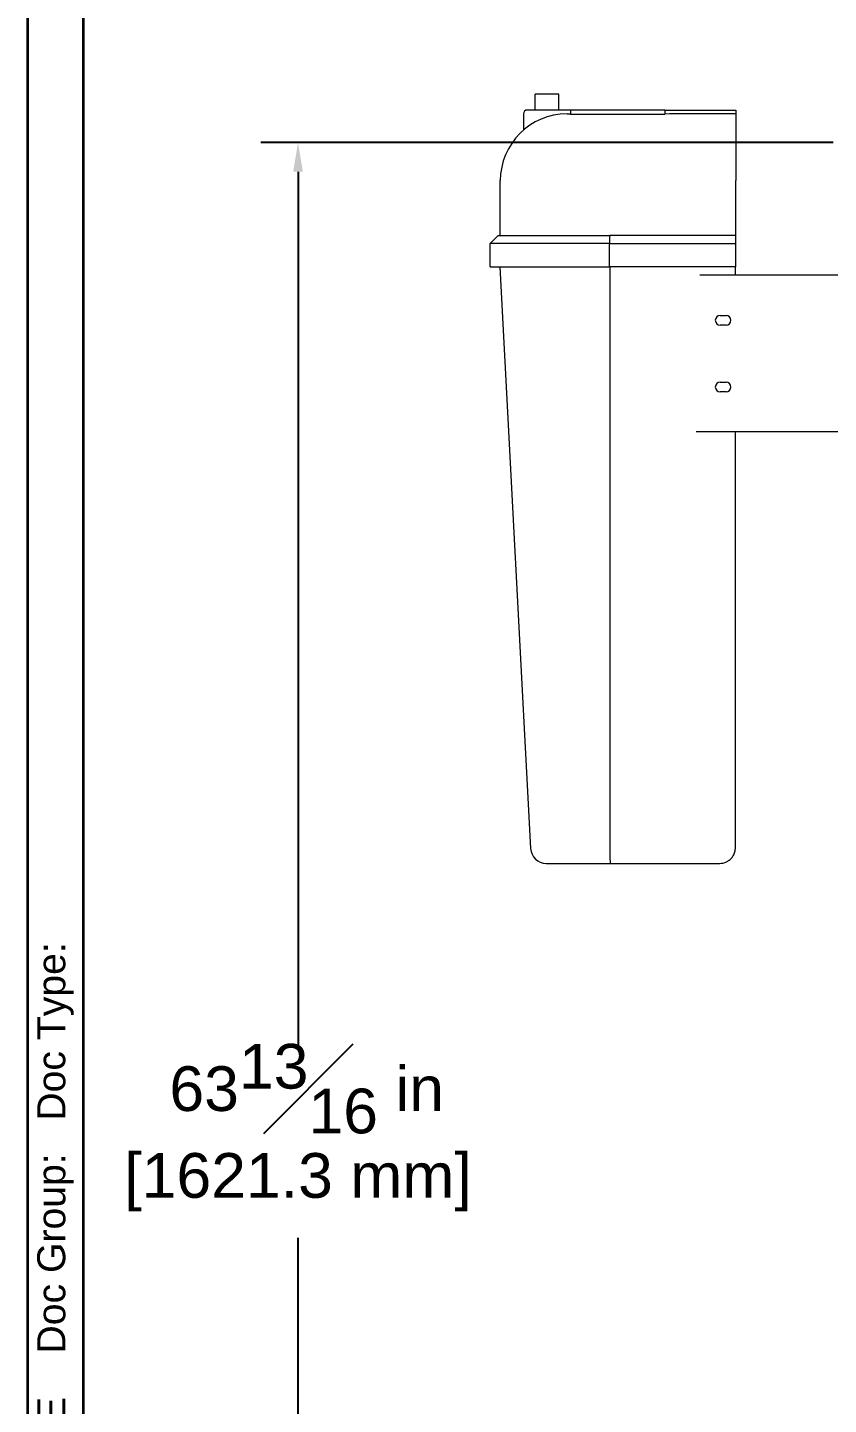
# Model space of a CAD drawing. Header units: inches. Extents: x 12 to 318, y 5 to 204.
# Drawn here: x 11.87 to 37.38, y 51.68 to 95.55 of the extents above; entities that cross this region are included whole.
import ezdxf

# ---------------------------------------------------------------- set-up
doc = ezdxf.new("R2010")
doc.units = ezdxf.units.IN
doc.header["$LTSCALE"] = 9.5
doc.header["$MEASUREMENT"] = 0
doc.layers.get('0').update_dxf_attribs({"lineweight": 25})
for name, color, linetype, lineweight in [('Border', 7, 'Continuous', 35), ('Dimension', 7, 'Continuous', 25), ('Visible', 7, 'Continuous', 18)]:
    doc.layers.add(name, color=color, linetype=linetype, lineweight=lineweight)
doc.styles.add('Standard A-B-C', font='arial.ttf')
doc.styles.add('Standard D-E', font='arial.ttf')
doc.dimstyles.new('in [mm] D-E NeptuneBenson', dxfattribs={"dimscale": 9.5, "dimtxt": 0.15, "dimasz": 0.098425, "dimexe": 0.125, "dimexo": 0.063, "dimgap": 0.031496, "dimtad": 0, "dimtih": 1, "dimtoh": 1, "dimdec": 4, "dimrnd": 1e-08, "dimzin": 3, "dimdsep": 46, "dimlunit": 5, "dimtxsty": 'Standard D-E', "dimcen": 0.09, "dimdle": 0.393701, "dimclrd": 256, "dimclre": 256, "dimclrt": 256, "dimadec": 1, "dimazin": 1, "dimtfac": 1, "dimtofl": 0, "dimtmove": 0, "dimatfit": 3, "dimfxl": 1, "dimfrac": 1, "dimtolj": 1, "dimtzin": 4, "dimlwd": -1, "dimlwe": -1, "dimarcsym": 0})

# ---------------------------------------------------------------- blocks, each defined once
blk = doc.blocks.new('Borders 22x34_D')
at = {"layer": 'Border'}
for p, q in [((1.25, 21.5), (1.25, 0.5)), ((1.4375, 0.5), (1.4375, 21.3125))]:
    blk.add_line(p, q, dxfattribs=at)
at = {"layer": 'Border', "insert": (1.3437, 3.875), "char_height": 0.094, "attachment_point": 4, "rotation": 90, "style": 'Standard A-B-C'}
blk.add_mtext('\\fArial|b0|i0;\\H0.0940;BAR = 1" AT PLOT SCALE    Doc Group:   Doc Type: ', dxfattribs=at)
blk = doc.blocks.new('*D25')
at = {"layer": 'Defpoints', "color": 0, "transparency": 16777216}
for p in [(20.489, 91.889), (38.125, 91.889), (38.531, 28.059)]:
    blk.add_point(p, dxfattribs=at)
at = {"layer": 'Dimension', "transparency": 16777216}
for p, q in [((37.526, 91.889), (19.301, 91.889)), ((20.489, 90.954), (20.489, 62.954)), ((20.489, 28.994), (20.489, 56.994)), ((37.932, 28.059), (19.301, 28.059))]:
    blk.add_line(p, q, dxfattribs=at)
for points in [[(20.333, 90.954), (20.644, 90.954), (20.489, 91.889)], [(20.333, 28.994), (20.644, 28.994), (20.489, 28.059)]]:
    blk.add_solid(points, dxfattribs=at)
at = {"layer": 'Dimension', "transparency": 16777216, "char_height": 1.425, "attachment_point": 5, "style": 'Standard D-E'}
for s, insert in [('\\A1; 63{\\H1x;\\S13#16;} in', (20.489, 61.742)), ('\\A1;[1621.3 mm]', (20.489, 58.762))]:
    blk.add_mtext(s, dxfattribs=dict(at, insert=insert))

msp = doc.modelspace()

# ---------------------------------------------------------------- linework, layer by layer
at = {"layer": 'Visible'}
for p, q in [((28.793455, 93.419365), (28.043455, 93.419365)), ((28.043455, 92.919365), (28.043455, 93.419365)), ((28.793455, 92.919365), (28.793455, 93.419365)), ((27.668455, 92.794365), (27.668455, 92.27897)), ((29.168455, 92.919365), (27.793455, 92.919365)), ((29.055825, 92.794365), (29.168455, 92.794365)), ((32.173648, 92.919365), (29.168455, 92.919365)), ((29.168455, 92.919365), (29.168455, 92.790492)), ((32.173648, 92.919365), (34.43209, 92.919365)), ((32.173648, 92.919365), (32.173648, 92.791684)), ((34.43209, 92.794365), (33.316778, 92.794365)), ((34.43209, 92.919365), (34.43209, 92.794365)), ((34.43209, 92.794365), (34.43209, 90.669365)), ((26.930825, 88.919365), (26.930825, 90.669365)), ((34.43209, 88.919365), (34.43209, 90.669365)), ((26.859424, 88.919365), (26.609424, 88.669365)), ((30.403696, 88.669365), (26.609424, 88.669365)), ((26.609424, 87.919365), (26.609424, 88.669365)), ((26.859424, 88.919365), (30.415683, 88.919365)), ((30.403696, 88.669365), (34.43209, 88.669365)), ((30.403696, 87.919365), (30.403696, 88.669365)), ((34.43209, 88.919365), (30.415683, 88.919365)), ((34.43209, 88.669365), (34.43209, 88.919365)), ((34.43209, 87.919365), (34.43209, 88.669365)), ((26.609424, 87.919365), (30.403696, 87.919365)), ((26.918455, 87.919365), (27.893522, 69.393085)), ((34.43209, 87.919365), (30.403696, 87.919365)), ((30.418455, 87.919365), (30.418455, 69.399683)), ((34.418455, 87.669365), (34.418455, 87.919365)), ((33.281697, 87.669365), (33.543455, 87.669365)), ((33.543455, 87.669365), (40.151898, 87.669365)), ((33.933148, 86.375615), (34.120648, 86.375615)), ((34.120648, 86.063115), (33.933148, 86.063115)), ((33.933148, 84.250615), (34.120648, 84.250615)), ((34.120648, 83.938115), (33.933148, 83.938115)), ((33.543455, 82.669365), (33.1704, 82.669365)), ((40.151898, 82.669365), (33.543455, 82.669365)), ((34.418455, 69.419365), (34.418455, 82.669365)), ((30.418455, 69.399683), (30.418455, 69.399643)), ((28.392831, 68.919365), (30.433381, 68.919365)), ((30.433381, 68.919365), (33.918455, 68.919365))]:
    msp.add_line(p, q, dxfattribs=at)
for centre, radius, start, end in [((29.055825, 90.669365), 2.125, 90, 180), ((27.793455, 92.794365), 0.125, 90, 180), ((33.933148, 86.219365), 0.15625, 90, 270), ((34.120648, 86.219365), 0.15625, 270, 90), ((33.933148, 84.094365), 0.15625, 90, 270), ((34.120648, 84.094365), 0.15625, 270, 90), ((28.392831, 69.419365), 0.5, 183.0127875, 270)]:
    msp.add_arc(centre, radius, start, end, dxfattribs=at)
msp.add_ellipse((33.316778, 90.669365), major_axis=(-22.766058, 0), ratio=0.093340709, start_param=4.71238898, end_param=4.762622148, dxfattribs=at)
for points, knots in [([(29.168455, 92.790492), (29.168455, 92.789908), (29.1703, 92.789337), (29.182633, 92.787627), (29.200757, 92.786852), (29.26345, 92.785927), (29.318254, 92.786401), (29.495789, 92.788381), (29.646442, 92.790186), (29.953936, 92.791962), (30.17249, 92.792156), (30.388842, 92.789553)], [-71.641860366, -71.641860366, -71.641860366, -71.641860366, -71.404314925, -71.404314925, -70.85251163, -70.85251163, -69.950717986, -69.950717986, -68.021546725, -68.021546725, -64.744764236, -64.744764236, -64.744764236, -64.744764236]), ([(30.68823, 92.786973), (30.809203, 92.786501), (30.928268, 92.786214), (31.042618, 92.786214), (31.168856, 92.786214), (31.297249, 92.78653), (31.426897, 92.78703)], [28.615660727, 28.615660727, 28.615660727, 28.615660727, 29.490830428, 29.490830428, 29.490830428, 30.456978839, 30.456978839, 30.456978839, 30.456978839]), ([(31.426897, 92.78703), (31.591317, 92.787736), (31.757754, 92.788758), (32.007494, 92.790504), (32.090663, 92.791122), (32.173648, 92.791684)], [0.966148411, 0.966148411, 0.966148411, 0.966148411, 2.191429059, 2.191429059, 2.802720713, 2.802720713, 2.802720713, 2.802720713]), ([(30.418455, 69.399643), (30.418536, 69.334616), (30.419019, 69.270715), (30.420714, 69.152329), (30.42191, 69.098983), (30.424815, 69.009969), (30.426496, 68.975163), (30.429945, 68.930522), (30.43167, 68.919458), (30.433366, 68.919365), (30.433374, 68.919365), (30.433381, 68.919365)], [0, 0, 0, 0, 0.495890797, 0.495890797, 0.991923609, 0.991923609, 1.488224852, 1.488224852, 1.949323594, 1.949323594, 1.951269636, 1.951269636, 1.951269636, 1.951269636]), ([(33.918455, 68.919365), (33.982454, 68.919365), (34.046677, 68.931489), (34.139787, 68.969744), (34.170487, 68.986069), (34.231837, 69.027847), (34.262784, 69.054372), (34.317614, 69.115604), (34.341844, 69.149753), (34.38253, 69.228098), (34.398573, 69.271707), (34.413446, 69.344183), (34.416737, 69.370364), (34.417933, 69.396518)], [-0.002011235, -0.002011235, -0.002011235, -0.002011235, 0.532394174, 0.532394174, 0.803230689, 0.803230689, 1.097579475, 1.097579475, 1.376367374, 1.376367374, 1.655155274, 1.655155274, 1.804956091, 1.804956091, 1.804956091, 1.804956091]), ([(34.417933, 69.396518), (34.418107, 69.400322), (34.418237, 69.404129), (34.418412, 69.411746), (34.418455, 69.415556), (34.418455, 69.419365)], [0, 0, 0, 0, 0.02179182287, 0.02179182287, 0.04358364573, 0.04358364573, 0.04358364573, 0.04358364573])]:
    msp.add_open_spline(points, degree=3, knots=knots, dxfattribs=at)
for points in [[(30.388842, 92.789553), (30.484493, 92.788547), (30.584441, 92.787537), (30.68823, 92.786973)], [(30.415683, 88.919365), (30.411754, 88.836063), (30.407753, 88.752669), (30.403696, 88.669365)]]:
    msp.add_open_spline(points, degree=3, dxfattribs=at)

# ---------------------------------------------------------------- block references
at = {"xscale": 9.5, "yscale": 9.5, "zscale": 9.5}
msp.add_blockref('Borders 22x34_D', (0, 0), dxfattribs=at)

# ---------------------------------------------------------------- dimensions: what is measured, and where the dimension line sits
at = {"layer": 'Dimension'}
dim = msp.add_linear_dim(base=(20.488659, 91.889365), p1=(38.530687, 28.059365), p2=(38.124811, 91.889365), angle=90, text=' <> in\\X[1621.3 mm]', dimstyle='in [mm] D-E NeptuneBenson', override={"dimgap": 0.031496, "dimdec": 4, "dimpost": '', "dimtol": 0, "dimlim": 0, "dimtp": 0, "dimtm": 0, "dimtdec": 2, "dimatfit": 1}, dxfattribs=at)
dim.commit()
dim.dimension.update_dxf_attribs({"geometry": '*D25', "text_midpoint": (20.488659, 59.974365), "dimtype": 160})

doc.saveas('drawing.dxf')
